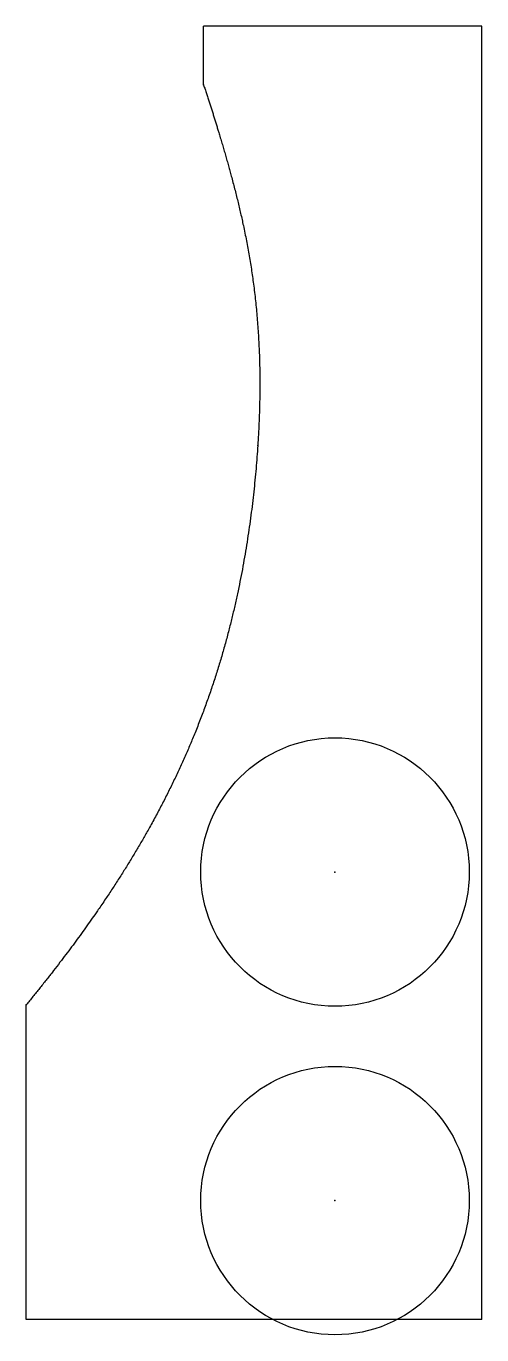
# Model space of a CAD drawing. Header units: millimetres. Extents: x -75 to -10, y 23 to 210.
import ezdxf

# ---------------------------------------------------------------- set-up
doc = ezdxf.new("R2010")
doc.units = ezdxf.units.MM
doc.layers.get('0').update_dxf_attribs({"linetype": 'CONTINUOUS'})

msp = doc.modelspace()

# ---------------------------------------------------------------- linework, layer by layer
for p, q in [((-10, 210), (-49.79, 210)), ((-49.79, 201.59), (-49.79, 210)), ((-10, 25), (-10, 210)), ((-75.17, 25), (-75.17, 70)), ((-10, 25), (-75.17, 25))]:
    msp.add_line(p, q)
for centre in [(-31, 89), (-31, 42)]:
    msp.add_circle(centre, 19.2)
msp.add_open_spline([(-49.79, 201.59), (-48.94, 199.03), (-47.35, 194.05), (-45.28, 187.03), (-43.19, 178.34), (-41.74, 167.39), (-41.5, 155.29), (-42.51, 141.75), (-44.74, 127.99), (-48.53, 114.21), (-54.36, 100.26), (-61.11, 88.65), (-67.57, 79.52), (-72.53, 73.21), (-75.17, 70)], degree=5)
for p in [(-49.79, 201.59), (-42.05, 150), (-31, 89), (-75.17, 70), (-31, 42)]:
    msp.add_point(p)

doc.saveas('drawing.dxf')
